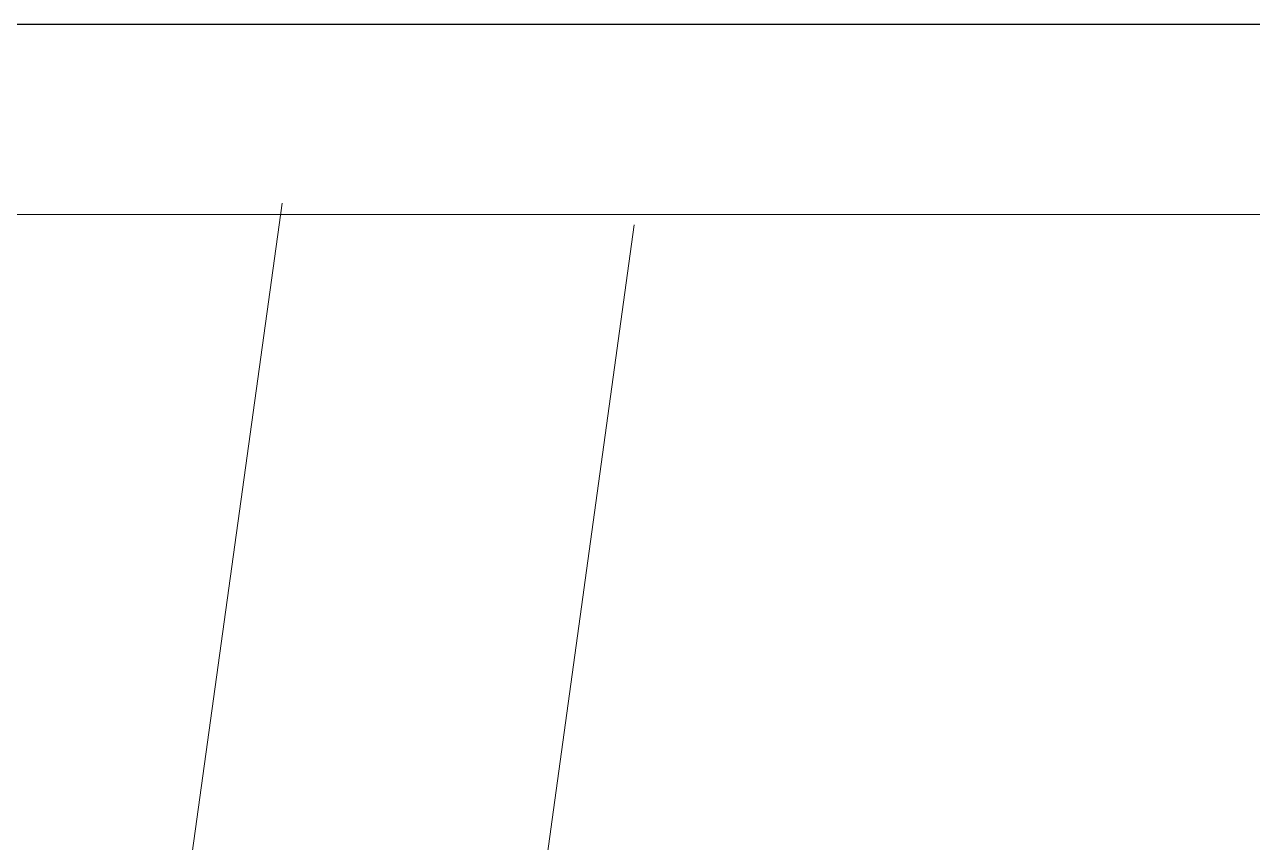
# Model space of a CAD drawing. Header units: millimetres. Extents: x -280308 to 6402717, y -14 to 2073074.
# Drawn here: x -31197 to -8583, y 760654 to 775723 of the extents above; entities that cross this region are included whole.
import ezdxf

# ---------------------------------------------------------------- set-up
doc = ezdxf.new("R2010")
doc.units = ezdxf.units.MM
doc.layers.get('0').update_dxf_attribs({"lineweight": 0})
doc.layers.add('A-FURN-EQPM', color=177, linetype='Continuous', lineweight=0)

# ---------------------------------------------------------------- blocks, each defined once
blk = doc.blocks.new('KOP GAMBAR')
blk.add_line((354287, 166961), (270287, 166961))
at = {"color": 5}
blk.add_line((352287, 164961), (273287, 164961), dxfattribs=at)
at = {"layer": 'A-FURN-EQPM', "color": 0, "linetype": 'ByBlock', "lineweight": -2, "ltscale": 0.25}
blk.add_lwpolyline([(270287, 107561), (354287, 107561), (354287, 166961), (270287, 166961)], close=True, dxfattribs=at)
blk = doc.blocks.new('A$C834590f0')
at = {"ltscale": 0.25}
for points in [[(-74817, 14500), (-79562, -19767)], [(-70182, 695), (-68331, 14103)]]:
    blk.add_lwpolyline(points, dxfattribs=at)
blk = doc.blocks.new('A$C7136d0a8')
at = {"ltscale": 0.25}
blk.add_blockref('A$C834590f0', (74817, -14500), dxfattribs=at)

msp = doc.modelspace()

# ---------------------------------------------------------------- block references
at = {"layer": 'A-FURN-EQPM', "color": 0, "linetype": 'ByBlock', "lineweight": -2, "xscale": 1.75, "yscale": 1.75, "zscale": 1.75}
msp.add_blockref('KOP GAMBAR', (-532006, 483540.9), dxfattribs=at)

# ---------------------------------------------------------------- next in the draw order: block references
at = {"ltscale": 0.25}
msp.add_blockref('A$C7136d0a8', (-26452.8, 772431.3), dxfattribs=at)

doc.saveas('drawing.dxf')
